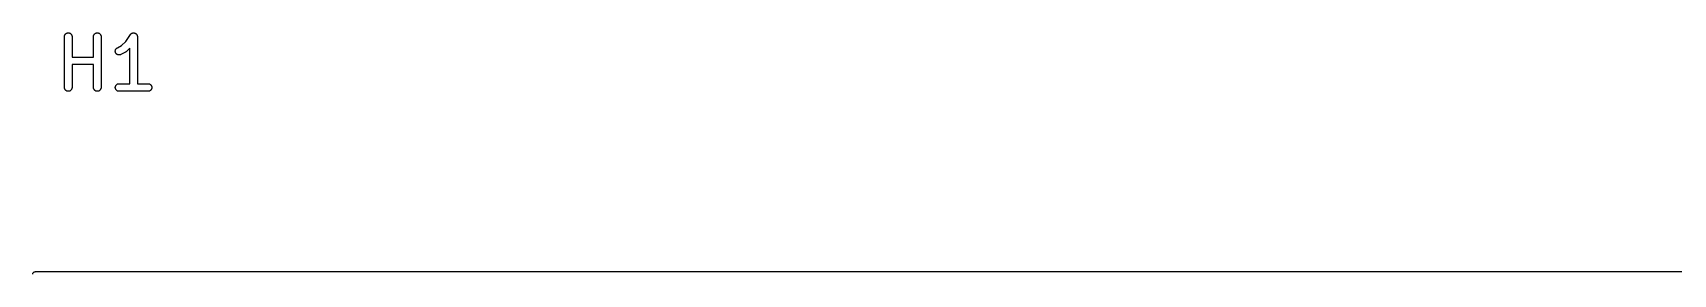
# Model space of a CAD drawing. Header units: metres. Extents: x 89 to 153, y -105 to 4.
# Drawn here: x 88.54 to 120.82, y -44.98 to -40.23 of the extents above; entities that cross this region are included whole.
import ezdxf

# ---------------------------------------------------------------- set-up
doc = ezdxf.new("R2010")
doc.units = ezdxf.units.M

msp = doc.modelspace()

# ---------------------------------------------------------------- linework, layer by layer
for points in [[(89.164, -40.305), (89.164, -40.298), (89.165, -40.29), (89.167, -40.283), (89.169, -40.276), (89.172, -40.27), (89.176, -40.263), (89.18, -40.258), (89.185, -40.252), (89.191, -40.247), (89.197, -40.243), (89.203, -40.239), (89.21, -40.236), (89.216, -40.234), (89.224, -40.232), (89.231, -40.231), (89.238, -40.23), (89.245, -40.231), (89.253, -40.232), (89.26, -40.234), (89.267, -40.236), (89.273, -40.239), (89.28, -40.243), (89.285, -40.247), (89.291, -40.252), (89.296, -40.258), (89.3, -40.263), (89.304, -40.27), (89.307, -40.276), (89.309, -40.283), (89.311, -40.29), (89.312, -40.298), (89.313, -40.305), (89.313, -40.706), (89.313, -40.706), (89.313, -40.706), (89.313, -40.706), (89.313, -40.706), (89.313, -40.706), (89.313, -40.706), (89.313, -40.706), (89.313, -40.706), (89.313, -40.706), (89.313, -40.706), (89.313, -40.706), (89.313, -40.706), (89.313, -40.706), (89.313, -40.706), (89.313, -40.706), (89.313, -40.706), (89.313, -40.706), (89.313, -40.706), (89.313, -40.706), (89.313, -40.706), (89.313, -40.706), (89.313, -40.706), (89.313, -40.706), (89.313, -40.706), (89.313, -40.706), (89.313, -40.706), (89.313, -40.706), (89.313, -40.706), (89.313, -40.706), (89.313, -40.706), (89.313, -40.706), (89.313, -40.706), (89.313, -40.706), (89.313, -40.706), (89.313, -40.706), (89.313, -40.706), (89.313, -40.706), (89.313, -40.706), (89.313, -40.706), (89.313, -40.706), (89.313, -40.706), (89.313, -40.706), (89.313, -40.706), (89.313, -40.706), (89.313, -40.706), (89.313, -40.706), (89.313, -40.706), (89.313, -40.706), (89.313, -40.706), (89.313, -40.706), (89.313, -40.706), (89.313, -40.706), (89.313, -40.706), (89.313, -40.706), (89.313, -40.706), (89.313, -40.706), (89.313, -40.706), (89.313, -40.706), (89.313, -40.706), (89.313, -40.706), (89.313, -40.706), (89.313, -40.706), (89.313, -40.706), (89.313, -40.706), (89.313, -40.706), (89.313, -40.706), (89.313, -40.706), (89.313, -40.706), (89.313, -40.706), (89.313, -40.706), (89.313, -40.706), (89.313, -40.706), (89.313, -40.706), (89.313, -40.706), (89.313, -40.706), (89.313, -40.706), (89.313, -40.706), (89.313, -40.706), (89.313, -40.706), (89.313, -40.706), (89.313, -40.706), (89.313, -40.706), (89.313, -40.706), (89.313, -40.706), (89.313, -40.706), (89.313, -40.706), (89.313, -40.706), (89.313, -40.706), (89.313, -40.706), (89.313, -40.706), (89.313, -40.706), (89.313, -40.706), (89.313, -40.706), (89.313, -40.706), (89.313, -40.706), (89.313, -40.706), (89.313, -40.706), (89.734, -40.706), (89.734, -40.706), (89.734, -40.706), (89.735, -40.706), (89.735, -40.706), (89.735, -40.706), (89.735, -40.706), (89.735, -40.706), (89.735, -40.706), (89.735, -40.706), (89.735, -40.706), (89.735, -40.706), (89.735, -40.706), (89.735, -40.706), (89.735, -40.706), (89.735, -40.706), (89.735, -40.706), (89.735, -40.706), (89.735, -40.706), (89.735, -40.706), (89.735, -40.706), (89.735, -40.706), (89.735, -40.706), (89.735, -40.706), (89.735, -40.706), (89.735, -40.706), (89.735, -40.706), (89.735, -40.706), (89.735, -40.706), (89.735, -40.706), (89.735, -40.706), (89.735, -40.706), (89.735, -40.706), (89.735, -40.706), (89.735, -40.706), (89.735, -40.706), (89.735, -40.706), (89.735, -40.706), (89.735, -40.706), (89.735, -40.706), (89.735, -40.706), (89.735, -40.706), (89.735, -40.706), (89.735, -40.706), (89.735, -40.706), (89.735, -40.706), (89.735, -40.706), (89.735, -40.706), (89.735, -40.706), (89.735, -40.706), (89.735, -40.706), (89.735, -40.706), (89.735, -40.706), (89.735, -40.706), (89.735, -40.706), (89.735, -40.706), (89.735, -40.706), (89.735, -40.706), (89.735, -40.706), (89.735, -40.706), (89.735, -40.706), (89.735, -40.706), (89.735, -40.706), (89.735, -40.706), (89.735, -40.706), (89.735, -40.706), (89.735, -40.706), (89.735, -40.706), (89.735, -40.706), (89.735, -40.706), (89.735, -40.706), (89.735, -40.706), (89.735, -40.706), (89.735, -40.706), (89.735, -40.706), (89.735, -40.706), (89.735, -40.706), (89.735, -40.706), (89.735, -40.706), (89.735, -40.706), (89.735, -40.706), (89.735, -40.706), (89.735, -40.706), (89.735, -40.706), (89.735, -40.706), (89.735, -40.706), (89.735, -40.706), (89.735, -40.706), (89.735, -40.706), (89.735, -40.706), (89.735, -40.706), (89.735, -40.706), (89.735, -40.706), (89.735, -40.706), (89.735, -40.706), (89.735, -40.706), (89.735, -40.706), (89.735, -40.706), (89.735, -40.305), (89.735, -40.298), (89.736, -40.29), (89.738, -40.283), (89.741, -40.276), (89.744, -40.27), (89.748, -40.263), (89.752, -40.258), (89.757, -40.252), (89.762, -40.247), (89.768, -40.243), (89.774, -40.239), (89.781, -40.236), (89.788, -40.234), (89.795, -40.232), (89.802, -40.231), (89.81, -40.23), (89.817, -40.231), (89.824, -40.232), (89.831, -40.234), (89.838, -40.236), (89.845, -40.239), (89.851, -40.243), (89.857, -40.247), (89.862, -40.252), (89.867, -40.258), (89.871, -40.263), (89.875, -40.27), (89.878, -40.276), (89.881, -40.283), (89.883, -40.29), (89.884, -40.298), (89.884, -40.305), (89.884, -41.305), (89.884, -41.312), (89.883, -41.319), (89.881, -41.326), (89.878, -41.333), (89.875, -41.34), (89.871, -41.346), (89.867, -41.352), (89.862, -41.358), (89.857, -41.362), (89.851, -41.367), (89.845, -41.371), (89.838, -41.374), (89.831, -41.376), (89.824, -41.378), (89.817, -41.379), (89.81, -41.379), (89.802, -41.379), (89.795, -41.378), (89.788, -41.376), (89.781, -41.374), (89.774, -41.371), (89.768, -41.367), (89.762, -41.362), (89.757, -41.358), (89.752, -41.352), (89.748, -41.346), (89.744, -41.34), (89.741, -41.333), (89.738, -41.326), (89.736, -41.319), (89.735, -41.312), (89.735, -41.305), (89.735, -40.856), (89.735, -40.856), (89.735, -40.856), (89.735, -40.856), (89.735, -40.856), (89.735, -40.856), (89.735, -40.856), (89.735, -40.856), (89.735, -40.856), (89.735, -40.856), (89.735, -40.856), (89.735, -40.856), (89.735, -40.856), (89.735, -40.856), (89.735, -40.856), (89.735, -40.856), (89.735, -40.856), (89.735, -40.856), (89.735, -40.856), (89.735, -40.856), (89.735, -40.856), (89.735, -40.856), (89.735, -40.856), (89.735, -40.856), (89.735, -40.856), (89.735, -40.856), (89.735, -40.856), (89.735, -40.856), (89.735, -40.856), (89.735, -40.856), (89.735, -40.856), (89.735, -40.856), (89.735, -40.856), (89.735, -40.856), (89.735, -40.856), (89.735, -40.856), (89.735, -40.856), (89.735, -40.856), (89.735, -40.856), (89.735, -40.856), (89.735, -40.856), (89.735, -40.856), (89.735, -40.856), (89.735, -40.856), (89.735, -40.856), (89.735, -40.856), (89.735, -40.856), (89.735, -40.856), (89.735, -40.856), (89.735, -40.856), (89.735, -40.856), (89.735, -40.856), (89.735, -40.856), (89.735, -40.856), (89.735, -40.856), (89.735, -40.856), (89.735, -40.856), (89.735, -40.856), (89.735, -40.856), (89.735, -40.856), (89.735, -40.856), (89.735, -40.856), (89.735, -40.856), (89.735, -40.856), (89.735, -40.856), (89.735, -40.856), (89.735, -40.856), (89.735, -40.856), (89.735, -40.856), (89.735, -40.856), (89.735, -40.856), (89.735, -40.856), (89.735, -40.856), (89.735, -40.856), (89.735, -40.856), (89.735, -40.856), (89.735, -40.856), (89.735, -40.856), (89.735, -40.856), (89.735, -40.856), (89.735, -40.856), (89.735, -40.856), (89.735, -40.856), (89.735, -40.856), (89.735, -40.856), (89.735, -40.856), (89.735, -40.856), (89.735, -40.856), (89.735, -40.856), (89.735, -40.856), (89.735, -40.856), (89.735, -40.856), (89.735, -40.856), (89.735, -40.856), (89.735, -40.856), (89.734, -40.856), (89.734, -40.856), (89.734, -40.856), (89.313, -40.856), (89.313, -40.856), (89.313, -40.856), (89.313, -40.856), (89.313, -40.856), (89.313, -40.856), (89.313, -40.856), (89.313, -40.856), (89.313, -40.856), (89.313, -40.856), (89.313, -40.856), (89.313, -40.856), (89.313, -40.856), (89.313, -40.856), (89.313, -40.856), (89.313, -40.856), (89.313, -40.856), (89.313, -40.856), (89.313, -40.856), (89.313, -40.856), (89.313, -40.856), (89.313, -40.856), (89.313, -40.856), (89.313, -40.856), (89.313, -40.856), (89.313, -40.856), (89.313, -40.856), (89.313, -40.856), (89.313, -40.856), (89.313, -40.856), (89.313, -40.856), (89.313, -40.856), (89.313, -40.856), (89.313, -40.856), (89.313, -40.856), (89.313, -40.856), (89.313, -40.856), (89.313, -40.856), (89.313, -40.856), (89.313, -40.856), (89.313, -40.856), (89.313, -40.856), (89.313, -40.856), (89.313, -40.856), (89.313, -40.856), (89.313, -40.856), (89.313, -40.856), (89.313, -40.856), (89.313, -40.856), (89.313, -40.856), (89.313, -40.856), (89.313, -40.856), (89.313, -40.856), (89.313, -40.856), (89.313, -40.856), (89.313, -40.856), (89.313, -40.856), (89.313, -40.856), (89.313, -40.856), (89.313, -40.856), (89.313, -40.856), (89.313, -40.856), (89.313, -40.856), (89.313, -40.856), (89.313, -40.856), (89.313, -40.856), (89.313, -40.856), (89.313, -40.856), (89.313, -40.856), (89.313, -40.856), (89.313, -40.856), (89.313, -40.856), (89.313, -40.856), (89.313, -40.856), (89.313, -40.856), (89.313, -40.856), (89.313, -40.856), (89.313, -40.856), (89.313, -40.856), (89.313, -40.856), (89.313, -40.856), (89.313, -40.856), (89.313, -40.856), (89.313, -40.856), (89.313, -40.856), (89.313, -40.856), (89.313, -40.856), (89.313, -40.856), (89.313, -40.856), (89.313, -40.856), (89.313, -40.856), (89.313, -40.856), (89.313, -40.856), (89.313, -40.856), (89.313, -40.856), (89.313, -40.856), (89.313, -40.856), (89.313, -40.856), (89.313, -41.305), (89.312, -41.312), (89.311, -41.319), (89.309, -41.326), (89.307, -41.333), (89.304, -41.34), (89.3, -41.346), (89.296, -41.352), (89.291, -41.358), (89.285, -41.362), (89.28, -41.367), (89.273, -41.371), (89.267, -41.374), (89.26, -41.376), (89.253, -41.378), (89.245, -41.379), (89.238, -41.379), (89.231, -41.379), (89.224, -41.378), (89.216, -41.376), (89.21, -41.374), (89.203, -41.371), (89.197, -41.367), (89.191, -41.362), (89.185, -41.358), (89.18, -41.352), (89.176, -41.346), (89.172, -41.34), (89.169, -41.333), (89.167, -41.326), (89.165, -41.319), (89.164, -41.312), (89.164, -41.305), (89.164, -40.305)], [(90.238, -41.379), (90.231, -41.379), (90.224, -41.378), (90.216, -41.376), (90.21, -41.374), (90.203, -41.371), (90.197, -41.367), (90.191, -41.362), (90.185, -41.358), (90.18, -41.352), (90.176, -41.346), (90.172, -41.34), (90.169, -41.333), (90.167, -41.326), (90.165, -41.319), (90.164, -41.312), (90.164, -41.305), (90.164, -41.298), (90.165, -41.29), (90.167, -41.283), (90.169, -41.276), (90.172, -41.27), (90.176, -41.263), (90.18, -41.258), (90.185, -41.252), (90.191, -41.247), (90.197, -41.243), (90.203, -41.239), (90.21, -41.236), (90.216, -41.233), (90.224, -41.232), (90.231, -41.231), (90.238, -41.23), (90.449, -41.23), (90.449, -41.23), (90.449, -41.23), (90.449, -41.23), (90.449, -41.23), (90.449, -41.23), (90.449, -41.23), (90.449, -41.23), (90.449, -41.23), (90.449, -41.23), (90.449, -41.23), (90.449, -41.23), (90.449, -41.23), (90.449, -41.23), (90.449, -41.23), (90.449, -41.23), (90.449, -41.23), (90.449, -41.23), (90.449, -41.23), (90.449, -41.23), (90.449, -41.23), (90.449, -41.23), (90.449, -41.23), (90.449, -41.23), (90.449, -41.23), (90.449, -41.23), (90.449, -41.23), (90.449, -41.23), (90.449, -41.23), (90.449, -41.23), (90.449, -41.23), (90.449, -41.23), (90.449, -41.23), (90.449, -41.23), (90.449, -41.23), (90.449, -41.23), (90.449, -41.23), (90.449, -41.23), (90.449, -41.23), (90.449, -41.23), (90.449, -41.23), (90.449, -41.23), (90.449, -41.23), (90.449, -41.23), (90.449, -41.23), (90.449, -41.23), (90.449, -41.23), (90.449, -41.23), (90.449, -41.23), (90.449, -41.23), (90.449, -41.23), (90.449, -41.23), (90.449, -41.23), (90.449, -41.23), (90.449, -41.23), (90.449, -41.23), (90.449, -41.23), (90.449, -41.23), (90.449, -41.23), (90.449, -41.23), (90.449, -41.23), (90.449, -41.23), (90.449, -41.23), (90.449, -41.23), (90.449, -41.23), (90.449, -41.23), (90.449, -41.23), (90.449, -41.23), (90.449, -41.23), (90.449, -41.23), (90.449, -41.23), (90.449, -41.23), (90.449, -41.23), (90.449, -41.23), (90.449, -41.23), (90.449, -41.23), (90.449, -41.23), (90.449, -41.23), (90.449, -41.23), (90.449, -41.23), (90.449, -41.23), (90.449, -41.23), (90.449, -41.23), (90.449, -41.23), (90.449, -41.23), (90.449, -41.23), (90.449, -41.23), (90.449, -41.23), (90.449, -41.23), (90.449, -41.23), (90.449, -41.23), (90.449, -41.23), (90.449, -41.23), (90.449, -41.23), (90.449, -41.23), (90.449, -41.23), (90.449, -41.23), (90.449, -41.23), (90.449, -40.534), (90.449, -40.534), (90.449, -40.534), (90.449, -40.534), (90.449, -40.534), (90.449, -40.534), (90.449, -40.534), (90.449, -40.534), (90.449, -40.534), (90.449, -40.534), (90.449, -40.534), (90.449, -40.534), (90.449, -40.533), (90.449, -40.533), (90.449, -40.533), (90.449, -40.533), (90.449, -40.533), (90.449, -40.533), (90.449, -40.533), (90.449, -40.533), (90.449, -40.533), (90.449, -40.533), (90.449, -40.533), (90.449, -40.533), (90.449, -40.533), (90.449, -40.533), (90.449, -40.533), (90.449, -40.533), (90.449, -40.533), (90.449, -40.533), (90.449, -40.533), (90.449, -40.533), (90.449, -40.533), (90.449, -40.533), (90.449, -40.533), (90.449, -40.533), (90.449, -40.533), (90.449, -40.533), (90.449, -40.533), (90.449, -40.533), (90.449, -40.533), (90.449, -40.533), (90.449, -40.533), (90.449, -40.533), (90.449, -40.533), (90.449, -40.533), (90.449, -40.533), (90.449, -40.533), (90.449, -40.533), (90.449, -40.533), (90.449, -40.533), (90.449, -40.533), (90.449, -40.533), (90.449, -40.533), (90.449, -40.533), (90.449, -40.533), (90.449, -40.533), (90.449, -40.533), (90.449, -40.533), (90.449, -40.533), (90.449, -40.533), (90.449, -40.533), (90.449, -40.533), (90.449, -40.533), (90.449, -40.533), (90.449, -40.533), (90.449, -40.533), (90.449, -40.533), (90.449, -40.533), (90.449, -40.533), (90.449, -40.533), (90.449, -40.533), (90.449, -40.533), (90.449, -40.533), (90.449, -40.533), (90.449, -40.533), (90.449, -40.533), (90.449, -40.533), (90.449, -40.533), (90.449, -40.533), (90.449, -40.533), (90.449, -40.533), (90.449, -40.533), (90.449, -40.533), (90.449, -40.533), (90.449, -40.533), (90.449, -40.533), (90.449, -40.533), (90.449, -40.533), (90.449, -40.533), (90.449, -40.533), (90.449, -40.533), (90.449, -40.533), (90.449, -40.533), (90.449, -40.533), (90.449, -40.533), (90.449, -40.533), (90.449, -40.533), (90.449, -40.533), (90.449, -40.533), (90.449, -40.533), (90.449, -40.533), (90.449, -40.533), (90.449, -40.533), (90.449, -40.533), (90.449, -40.533), (90.449, -40.533), (90.449, -40.533), (90.449, -40.533), (90.449, -40.533), (90.449, -40.533), (90.449, -40.533), (90.449, -40.533), (90.449, -40.533), (90.449, -40.533), (90.449, -40.533), (90.449, -40.533), (90.449, -40.533), (90.449, -40.533), (90.449, -40.533), (90.449, -40.533), (90.449, -40.533), (90.449, -40.533), (90.449, -40.533), (90.449, -40.533), (90.449, -40.533), (90.449, -40.533), (90.449, -40.533), (90.449, -40.533), (90.449, -40.533), (90.449, -40.533), (90.449, -40.533), (90.448, -40.533), (90.448, -40.533), (90.448, -40.533), (90.448, -40.533), (90.448, -40.533), (90.448, -40.533), (90.448, -40.533), (90.448, -40.533), (90.448, -40.533), (90.448, -40.533), (90.448, -40.533), (90.448, -40.533), (90.448, -40.533), (90.448, -40.533), (90.386, -40.596), (90.385, -40.596), (90.385, -40.596), (90.385, -40.596), (90.385, -40.596), (90.385, -40.596), (90.385, -40.596), (90.385, -40.596), (90.385, -40.596), (90.385, -40.597), (90.383, -40.599), (90.383, -40.599), (90.383, -40.599), (90.383, -40.599), (90.383, -40.599), (90.383, -40.599), (90.383, -40.599), (90.381, -40.601), (90.38, -40.601), (90.38, -40.601), (90.38, -40.601), (90.38, -40.601), (90.38, -40.601), (90.38, -40.601), (90.38, -40.601), (90.38, -40.601), (90.379, -40.602), (90.377, -40.603), (90.377, -40.603), (90.377, -40.603), (90.377, -40.603), (90.377, -40.603), (90.377, -40.603), (90.377, -40.603), (90.375, -40.605), (90.374, -40.605), (90.374, -40.605), (90.374, -40.605), (90.374, -40.605), (90.374, -40.605), (90.374, -40.605), (90.374, -40.605), (90.374, -40.605), (90.373, -40.606), (90.371, -40.607), (90.371, -40.607), (90.371, -40.607), (90.371, -40.607), (90.371, -40.607), (90.371, -40.607), (90.371, -40.607), (90.368, -40.609), (90.368, -40.609), (90.368, -40.609), (90.368, -40.609), (90.368, -40.609), (90.368, -40.609), (90.368, -40.609), (90.368, -40.609), (90.368, -40.609), (90.367, -40.61), (90.271, -40.657), (90.265, -40.66), (90.258, -40.662), (90.251, -40.664), (90.243, -40.665), (90.236, -40.665), (90.229, -40.664), (90.222, -40.663), (90.215, -40.661), (90.208, -40.659), (90.201, -40.655), (90.195, -40.651), (90.189, -40.647), (90.184, -40.642), (90.179, -40.636), (90.175, -40.63), (90.171, -40.624), (90.168, -40.617), (90.166, -40.61), (90.165, -40.603), (90.164, -40.596), (90.164, -40.589), (90.164, -40.581), (90.165, -40.574), (90.167, -40.567), (90.17, -40.56), (90.173, -40.554), (90.177, -40.547), (90.182, -40.542), (90.187, -40.536), (90.192, -40.532), (90.198, -40.527), (90.205, -40.524), (90.289, -40.482), (90.289, -40.482), (90.289, -40.482), (90.289, -40.482), (90.289, -40.482), (90.289, -40.482), (90.289, -40.482), (90.289, -40.482), (90.289, -40.482), (90.289, -40.482), (90.289, -40.482), (90.289, -40.482), (90.289, -40.482), (90.289, -40.482), (90.289, -40.482), (90.289, -40.482), (90.289, -40.482), (90.289, -40.482), (90.289, -40.482), (90.289, -40.482), (90.371, -40.4), (90.371, -40.4), (90.371, -40.4), (90.371, -40.4), (90.371, -40.4), (90.371, -40.4), (90.371, -40.4), (90.371, -40.4), (90.371, -40.4), (90.371, -40.4), (90.371, -40.4), (90.371, -40.4), (90.371, -40.4), (90.371, -40.4), (90.462, -40.263), (90.462, -40.263), (90.462, -40.263), (90.462, -40.263), (90.462, -40.263), (90.462, -40.263), (90.462, -40.263), (90.462, -40.263), (90.462, -40.263), (90.462, -40.263), (90.464, -40.261), (90.464, -40.261), (90.466, -40.258), (90.466, -40.258), (90.466, -40.258), (90.466, -40.258), (90.466, -40.258), (90.466, -40.258), (90.466, -40.258), (90.466, -40.258), (90.466, -40.258), (90.466, -40.258), (90.469, -40.255), (90.469, -40.255), (90.471, -40.252), (90.471, -40.252), (90.471, -40.252), (90.471, -40.252), (90.471, -40.252), (90.471, -40.252), (90.471, -40.252), (90.471, -40.252), (90.471, -40.252), (90.471, -40.252), (90.474, -40.25), (90.474, -40.25), (90.476, -40.247), (90.476, -40.247), (90.476, -40.247), (90.476, -40.247), (90.476, -40.247), (90.476, -40.247), (90.476, -40.247), (90.476, -40.247), (90.476, -40.247), (90.477, -40.247), (90.479, -40.245), (90.479, -40.245), (90.482, -40.243), (90.482, -40.243), (90.482, -40.243), (90.482, -40.243), (90.482, -40.243), (90.482, -40.243), (90.482, -40.243), (90.482, -40.243), (90.482, -40.243), (90.482, -40.243), (90.486, -40.241), (90.486, -40.241), (90.489, -40.239), (90.489, -40.239), (90.489, -40.239), (90.489, -40.239), (90.489, -40.239), (90.489, -40.239), (90.489, -40.239), (90.489, -40.239), (90.489, -40.239), (90.489, -40.239), (90.492, -40.238), (90.492, -40.238), (90.495, -40.236), (90.495, -40.236), (90.495, -40.236), (90.495, -40.236), (90.495, -40.236), (90.495, -40.236), (90.495, -40.236), (90.495, -40.236), (90.495, -40.236), (90.495, -40.236), (90.499, -40.235), (90.499, -40.235), (90.502, -40.234), (90.502, -40.234), (90.502, -40.234), (90.502, -40.234), (90.502, -40.234), (90.502, -40.234), (90.502, -40.234), (90.502, -40.234), (90.502, -40.234), (90.502, -40.234), (90.506, -40.233), (90.506, -40.233), (90.509, -40.232), (90.509, -40.232), (90.509, -40.232), (90.509, -40.232), (90.509, -40.232), (90.509, -40.232), (90.509, -40.232), (90.509, -40.232), (90.509, -40.232), (90.509, -40.232), (90.513, -40.231), (90.513, -40.231), (90.516, -40.231), (90.516, -40.231), (90.516, -40.231), (90.516, -40.231), (90.516, -40.231), (90.516, -40.231), (90.516, -40.231), (90.516, -40.231), (90.516, -40.231), (90.517, -40.231), (90.52, -40.23), (90.52, -40.23), (90.524, -40.23), (90.524, -40.23), (90.524, -40.23), (90.524, -40.23), (90.524, -40.23), (90.524, -40.23), (90.524, -40.23), (90.524, -40.23), (90.524, -40.23), (90.524, -40.23), (90.527, -40.23), (90.527, -40.23), (90.531, -40.231), (90.531, -40.231), (90.531, -40.231), (90.531, -40.231), (90.531, -40.231), (90.531, -40.231), (90.531, -40.231), (90.531, -40.231), (90.531, -40.231), (90.531, -40.231), (90.535, -40.231), (90.535, -40.231), (90.538, -40.232), (90.538, -40.232), (90.538, -40.232), (90.538, -40.232), (90.538, -40.232), (90.538, -40.232), (90.538, -40.232), (90.538, -40.232), (90.538, -40.232), (90.538, -40.232), (90.542, -40.233), (90.542, -40.233), (90.545, -40.234), (90.545, -40.234), (90.545, -40.234), (90.545, -40.234), (90.545, -40.234), (90.545, -40.234), (90.545, -40.234), (90.545, -40.234), (90.545, -40.234), (90.545, -40.234), (90.549, -40.235), (90.549, -40.235), (90.552, -40.236), (90.552, -40.236), (90.552, -40.236), (90.552, -40.236), (90.552, -40.236), (90.552, -40.236), (90.552, -40.236), (90.552, -40.236), (90.552, -40.236), (90.552, -40.236), (90.556, -40.238), (90.556, -40.238), (90.559, -40.239), (90.559, -40.239), (90.559, -40.239), (90.559, -40.239), (90.559, -40.239), (90.559, -40.239), (90.559, -40.239), (90.559, -40.239), (90.559, -40.239), (90.559, -40.239), (90.562, -40.241), (90.562, -40.241), (90.565, -40.243), (90.565, -40.243), (90.565, -40.243), (90.565, -40.243), (90.565, -40.243), (90.565, -40.243), (90.565, -40.243), (90.565, -40.243), (90.565, -40.243), (90.565, -40.243), (90.568, -40.245), (90.568, -40.245), (90.571, -40.247), (90.571, -40.247), (90.571, -40.247), (90.571, -40.247), (90.571, -40.247), (90.571, -40.247), (90.571, -40.247), (90.571, -40.247), (90.571, -40.247), (90.571, -40.247), (90.574, -40.25), (90.574, -40.25), (90.576, -40.252), (90.576, -40.252), (90.576, -40.252), (90.576, -40.252), (90.576, -40.252), (90.576, -40.252), (90.576, -40.252), (90.576, -40.252), (90.576, -40.252), (90.577, -40.252), (90.579, -40.255), (90.579, -40.255), (90.581, -40.257), (90.581, -40.258), (90.581, -40.258), (90.581, -40.258), (90.581, -40.258), (90.581, -40.258), (90.581, -40.258), (90.581, -40.258), (90.581, -40.258), (90.581, -40.258), (90.584, -40.26), (90.584, -40.26), (90.586, -40.263), (90.586, -40.263), (90.586, -40.263), (90.586, -40.263), (90.586, -40.263), (90.586, -40.263), (90.586, -40.263), (90.586, -40.263), (90.586, -40.263), (90.586, -40.263), (90.588, -40.267), (90.588, -40.267), (90.59, -40.27), (90.59, -40.27), (90.59, -40.27), (90.59, -40.27), (90.59, -40.27), (90.59, -40.27), (90.59, -40.27), (90.59, -40.27), (90.59, -40.27), (90.59, -40.27), (90.591, -40.273), (90.591, -40.273), (90.593, -40.276), (90.593, -40.276), (90.593, -40.276), (90.593, -40.276), (90.593, -40.276), (90.593, -40.276), (90.593, -40.276), (90.593, -40.276), (90.593, -40.276), (90.593, -40.276), (90.594, -40.28), (90.594, -40.28), (90.595, -40.283), (90.595, -40.283), (90.595, -40.283), (90.595, -40.283), (90.595, -40.283), (90.595, -40.283), (90.595, -40.283), (90.595, -40.283), (90.595, -40.283), (90.595, -40.283), (90.596, -40.287), (90.596, -40.287), (90.597, -40.29), (90.597, -40.29), (90.597, -40.29), (90.597, -40.29), (90.597, -40.29), (90.597, -40.29), (90.597, -40.29), (90.597, -40.29), (90.597, -40.29), (90.597, -40.29), (90.597, -40.294), (90.597, -40.294), (90.597, -40.294), (90.598, -40.297), (90.598, -40.297), (90.598, -40.297), (90.598, -40.297), (90.598, -40.297), (90.598, -40.297), (90.598, -40.297), (90.598, -40.297), (90.598, -40.297), (90.598, -40.298), (90.598, -40.301), (90.598, -40.301), (90.598, -40.305), (90.598, -40.305), (90.598, -40.305), (90.598, -40.305), (90.598, -40.305), (90.598, -40.305), (90.598, -40.305), (90.598, -40.305), (90.598, -40.305), (90.598, -40.305), (90.598, -41.23), (90.598, -41.23), (90.598, -41.23), (90.598, -41.23), (90.598, -41.23), (90.598, -41.23), (90.598, -41.23), (90.598, -41.23), (90.598, -41.23), (90.598, -41.23), (90.598, -41.23), (90.598, -41.23), (90.598, -41.23), (90.598, -41.23), (90.598, -41.23), (90.598, -41.23), (90.598, -41.23), (90.598, -41.23), (90.598, -41.23), (90.598, -41.23), (90.598, -41.23), (90.598, -41.23), (90.598, -41.23), (90.598, -41.23), (90.598, -41.23), (90.598, -41.23), (90.598, -41.23), (90.598, -41.23), (90.598, -41.23), (90.598, -41.23), (90.598, -41.23), (90.598, -41.23), (90.598, -41.23), (90.598, -41.23), (90.598, -41.23), (90.598, -41.23), (90.598, -41.23), (90.598, -41.23), (90.598, -41.23), (90.598, -41.23), (90.598, -41.23), (90.598, -41.23), (90.598, -41.23), (90.598, -41.23), (90.598, -41.23), (90.598, -41.23), (90.598, -41.23), (90.598, -41.23), (90.598, -41.23), (90.598, -41.23), (90.598, -41.23), (90.599, -41.23), (90.599, -41.23), (90.599, -41.23), (90.599, -41.23), (90.599, -41.23), (90.599, -41.23), (90.599, -41.23), (90.599, -41.23), (90.599, -41.23), (90.599, -41.23), (90.599, -41.23), (90.599, -41.23), (90.599, -41.23), (90.599, -41.23), (90.599, -41.23), (90.599, -41.23), (90.599, -41.23), (90.599, -41.23), (90.599, -41.23), (90.599, -41.23), (90.599, -41.23), (90.599, -41.23), (90.599, -41.23), (90.599, -41.23), (90.599, -41.23), (90.599, -41.23), (90.599, -41.23), (90.599, -41.23), (90.599, -41.23), (90.599, -41.23), (90.599, -41.23), (90.599, -41.23), (90.599, -41.23), (90.599, -41.23), (90.599, -41.23), (90.599, -41.23), (90.599, -41.23), (90.599, -41.23), (90.599, -41.23), (90.599, -41.23), (90.599, -41.23), (90.599, -41.23), (90.599, -41.23), (90.599, -41.23), (90.599, -41.23), (90.599, -41.23), (90.599, -41.23), (90.81, -41.23), (90.817, -41.231), (90.824, -41.232), (90.831, -41.233), (90.838, -41.236), (90.845, -41.239), (90.851, -41.243), (90.857, -41.247), (90.862, -41.252), (90.867, -41.258), (90.871, -41.263), (90.875, -41.27), (90.878, -41.276), (90.881, -41.283), (90.883, -41.29), (90.884, -41.298), (90.884, -41.305), (90.884, -41.312), (90.883, -41.319), (90.881, -41.326), (90.878, -41.333), (90.875, -41.34), (90.871, -41.346), (90.867, -41.352), (90.862, -41.358), (90.857, -41.362), (90.851, -41.367), (90.845, -41.371), (90.838, -41.374), (90.831, -41.376), (90.824, -41.378), (90.817, -41.379), (90.81, -41.379), (90.238, -41.379)], [(88.54, -44.975), (88.541, -44.97), (88.541, -44.965), (88.543, -44.961), (88.544, -44.956), (88.546, -44.952), (88.549, -44.947), (88.552, -44.944), (88.555, -44.94), (88.559, -44.937), (88.562, -44.934), (88.567, -44.931), (88.571, -44.929), (88.576, -44.928), (88.58, -44.926), (88.585, -44.926), (88.59, -44.925), (134.225, -44.925)]]:
    msp.add_lwpolyline(points)

doc.saveas('drawing.dxf')
